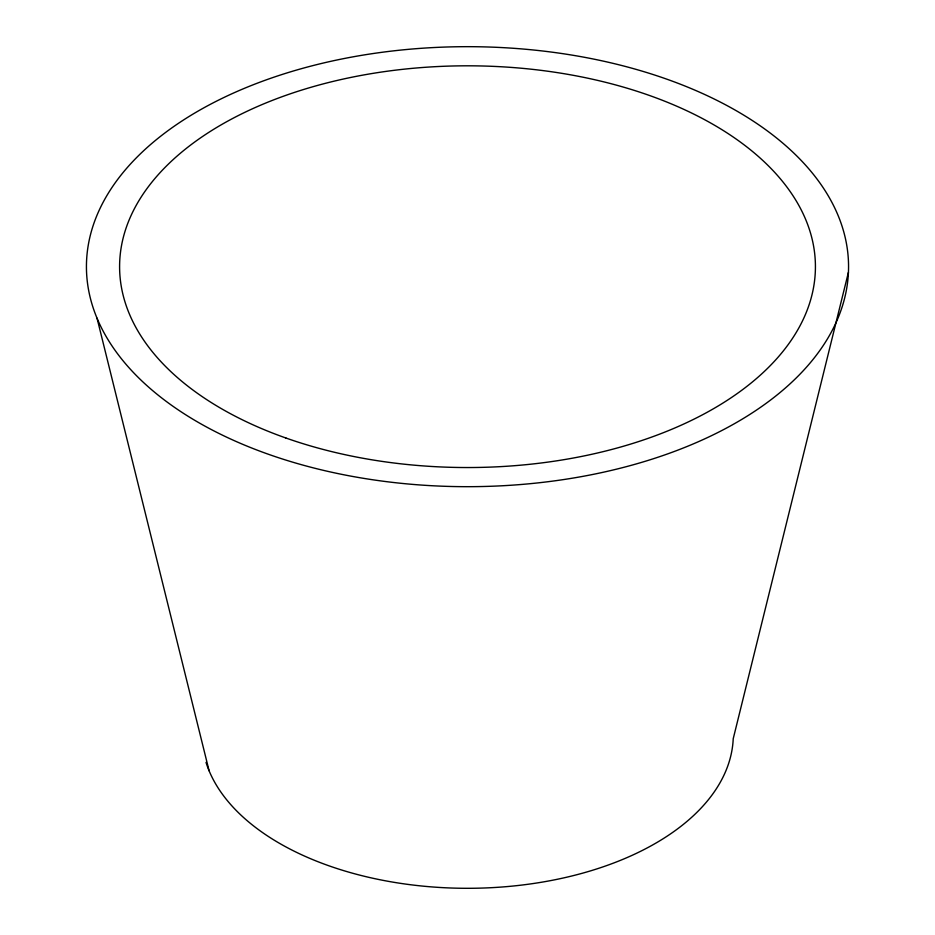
<?xml version="1.0" encoding="UTF-8"?>
<svg xmlns="http://www.w3.org/2000/svg" width="935" height="935" viewBox="0 0 935 935"><rect width="100%" height="100%" fill="white"/><g stroke="black" fill="none" stroke-linecap="round" stroke-linejoin="round"><path stroke-width="1.4" d="M848.431 272.284A381.048 219.994 0 0 1 268.625 454.34A381.048 219.994 0 0 1 285.455 73.409A381.048 219.994 0 0 1 848.431 272.284L733.215 738.755A265.797 153.457 0 0 1 488.082 887.841A265.797 153.457 0 0 1 206.016 762.387M97.041 318.18L209.089 770.767M285.911 438.012A347.925 200.873 0 0 0 815.308 271.805A347.925 200.873 0 0 0 301.28 90.216A347.925 200.873 0 0 0 285.911 438.012"/></g></svg>
